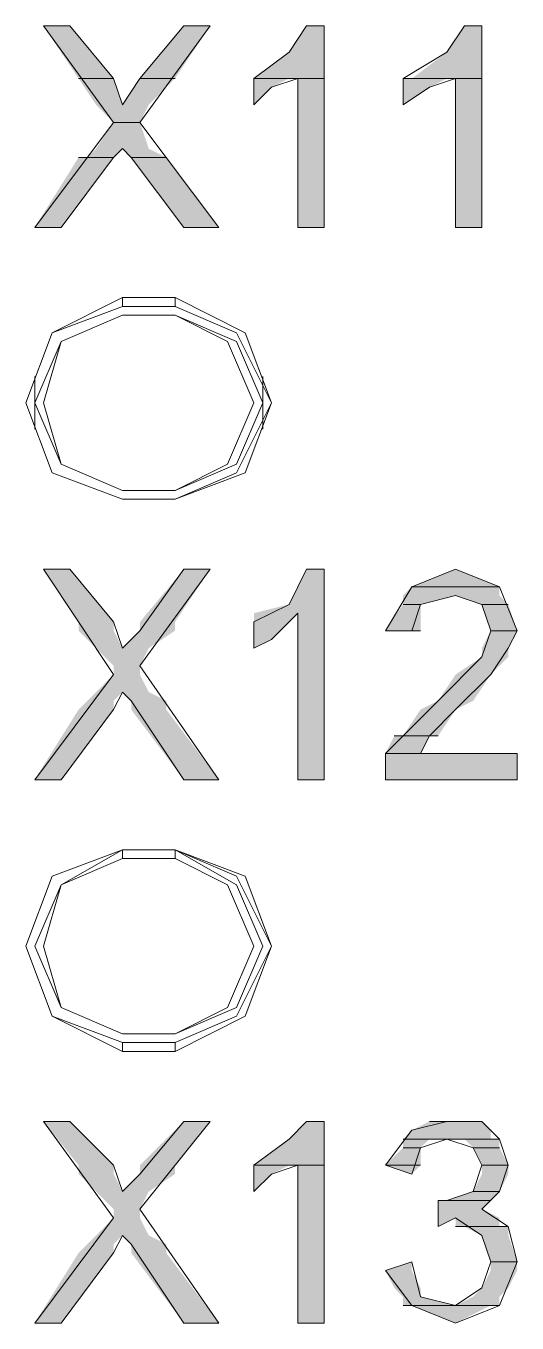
# Model space of a CAD drawing. Header units: millimetres. Extents: x -11 to 1219, y 0 to 1751.
# Drawn here: x 255.34 to 258.51, y 893.15 to 901.54 of the extents above; entities that cross this region are included whole.
import ezdxf

# ---------------------------------------------------------------- set-up
doc = ezdxf.new("R2010")
doc.units = ezdxf.units.MM
doc.header["$LTSCALE"] = 10
doc.layers.add('_MULTI_WIRE', color=9, linetype='CONTINUOUS')
doc.layers.add('PDF_Geometry', color=7, linetype='CONTINUOUS', true_color=0x151d1f)
doc.layers.add('PDF_Solid Fills', color=7, linetype='CONTINUOUS', true_color=0x070809)
doc.layers.get('_MULTI_WIRE').off()

# ---------------------------------------------------------------- blocks, each defined once
blk = doc.blocks.new('DVP-28SWS211R')
at = {"layer": 'PDF_Geometry', "color": 7, "lineweight": 9, "true_color": 0xffffff}
for p, q in [((2.6059, -62.9396), (2.7759, -62.9396)), ((2.7759, -62.9396), (2.6059, -62.9396)), ((2.7759, -62.9396), (2.6059, -62.9396)), ((2.6059, -62.9396), (3.0591, -63.5627)), ((3.0591, -63.2795), (2.7759, -62.9396)), ((3.2291, -63.5627), (3.6823, -62.9396)), ((3.5124, -62.9396), (3.2291, -63.2795)), ((3.5124, -62.9396), (3.6823, -62.9396)), ((3.6823, -62.9396), (3.5124, -62.9396)), ((3.6823, -62.9396), (3.5124, -62.9396)), ((4.3055, -62.9396), (4.1922, -63.1095)), ((4.3055, -62.9396), (4.4188, -62.9396)), ((4.4188, -62.9396), (4.3055, -62.9396)), ((4.4188, -62.9396), (4.3055, -62.9396)), ((4.4188, -64.2426), (4.4188, -62.9396)), ((5.3252, -62.9396), (5.2119, -63.1095)), ((5.3252, -62.9396), (5.4385, -62.9396)), ((5.4385, -62.9396), (5.3252, -62.9396)), ((5.4385, -62.9396), (5.3252, -62.9396)), ((5.4385, -64.2426), (5.4385, -62.9396)), ((4.1922, -63.1095), (3.9656, -63.2795)), ((5.2119, -63.1095), (4.9286, -63.2795)), ((2.8326, -63.2795), (3.0592, -63.2795)), ((3.0592, -63.2795), (2.8326, -63.2795)), ((2.8326, -63.2795), (3.0592, -63.2795)), ((3.0592, -63.2795), (2.8326, -63.2795)), ((3.1158, -63.4494), (3.0591, -63.2795)), ((3.2291, -63.2795), (3.1158, -63.4494)), ((3.2291, -63.2795), (3.4557, -63.2795)), ((3.4557, -63.2795), (3.2291, -63.2795)), ((3.2291, -63.2795), (3.4557, -63.2795)), ((3.4557, -63.2795), (3.2291, -63.2795)), ((3.9656, -63.2795), (4.1922, -63.2795)), ((4.1922, -63.2795), (3.9656, -63.2795)), ((3.9656, -63.2795), (4.2488, -63.2795)), ((4.1922, -63.2795), (3.9656, -63.2795)), ((3.9656, -63.2795), (3.9656, -63.4494)), ((4.0789, -63.3361), (4.2488, -63.2795)), ((4.2488, -63.2795), (4.1922, -63.2795)), ((4.2488, -63.2795), (4.4188, -63.2795)), ((4.4188, -63.2795), (4.2488, -63.2795)), ((4.2488, -63.2795), (4.4188, -63.2795)), ((4.4188, -63.2795), (4.2488, -63.2795)), ((4.2488, -63.2795), (4.2488, -64.2426)), ((4.9853, -63.2795), (4.9286, -63.2795)), ((4.9286, -63.2795), (5.2119, -63.2795)), ((4.9286, -63.2795), (4.9286, -63.4494)), ((5.2119, -63.2795), (4.9853, -63.2795)), ((4.9853, -63.2795), (5.2685, -63.2795)), ((5.2119, -63.2795), (4.9853, -63.2795)), ((5.0986, -63.3361), (5.2685, -63.2795)), ((5.2685, -63.2795), (5.2119, -63.2795)), ((5.2685, -63.2795), (5.2685, -64.2426)), ((5.2686, -63.2795), (5.4385, -63.2795)), ((5.4385, -63.2795), (5.2686, -63.2795)), ((5.2686, -63.2795), (5.4385, -63.2795)), ((5.4385, -63.2795), (5.2686, -63.2795)), ((3.9656, -63.4494), (4.0789, -63.3361)), ((4.9286, -63.4494), (5.0986, -63.3361)), ((3.0591, -63.5627), (2.5493, -64.2426)), ((3.0592, -63.5627), (3.2291, -63.5627)), ((3.2291, -63.5627), (3.0592, -63.5627)), ((3.0592, -63.5627), (3.2291, -63.5627)), ((3.2291, -63.5627), (3.0592, -63.5627)), ((3.739, -64.2426), (3.2291, -63.5627)), ((2.7192, -64.2426), (3.0591, -63.7894)), ((2.8892, -63.7894), (2.8326, -63.7894)), ((2.8326, -63.7894), (3.0592, -63.7894)), ((3.0592, -63.7894), (2.8892, -63.7894)), ((2.8892, -63.7894), (3.0592, -63.7894)), ((3.0592, -63.7894), (2.8892, -63.7894)), ((3.0591, -63.7894), (3.1158, -63.7327)), ((3.1158, -63.7327), (3.1724, -63.7894)), ((3.1724, -63.7894), (3.5124, -64.2426)), ((3.1725, -63.7894), (3.3991, -63.7894)), ((3.3991, -63.7894), (3.1725, -63.7894)), ((3.1725, -63.7894), (3.3991, -63.7894)), ((3.3991, -63.7894), (3.1725, -63.7894)), ((2.5493, -64.2426), (2.7192, -64.2426)), ((2.7192, -64.2426), (2.5493, -64.2426)), ((2.5493, -64.2426), (2.7192, -64.2426)), ((3.5124, -64.2426), (3.739, -64.2426)), ((3.739, -64.2426), (3.5124, -64.2426)), ((3.5124, -64.2426), (3.739, -64.2426)), ((4.2488, -64.2426), (4.4188, -64.2426)), ((4.4188, -64.2426), (4.2488, -64.2426)), ((4.2488, -64.2426), (4.4188, -64.2426)), ((5.2685, -64.2426), (5.4385, -64.2426)), ((5.2686, -64.2426), (5.4385, -64.2426)), ((5.4385, -64.2426), (5.2686, -64.2426)), ((2.6626, -64.9224), (3.1158, -64.6958)), ((3.1158, -64.6958), (3.1158, -64.7524)), ((3.1158, -64.6958), (3.4557, -64.6958)), ((3.4557, -64.6958), (3.4557, -64.7524)), ((3.9089, -64.9224), (3.4557, -64.6958)), ((3.1158, -64.7524), (2.6626, -64.9224)), ((2.7192, -64.979), (3.1158, -64.8091)), ((3.1158, -64.8091), (2.7192, -64.979)), ((3.4557, -64.7524), (3.1158, -64.7524)), ((3.1158, -64.8091), (3.1158, -64.8091)), ((3.1158, -64.8091), (3.4557, -64.8091)), ((3.4557, -64.8091), (3.1158, -64.8091)), ((3.4557, -64.7524), (3.8523, -64.9224)), ((3.4557, -64.8091), (3.4557, -64.8091)), ((3.4557, -64.8091), (3.7956, -64.979)), ((3.8523, -64.979), (3.4557, -64.8091)), ((2.4926, -65.3756), (2.6626, -64.9224)), ((2.6626, -64.9224), (2.4926, -65.3756)), ((2.7192, -64.979), (2.5493, -65.3756)), ((2.6059, -65.3756), (2.7192, -64.979)), ((3.7956, -64.979), (3.9656, -65.3756)), ((3.8523, -64.9224), (4.0789, -65.3756)), ((4.0222, -65.3756), (3.8523, -64.979)), ((4.0789, -65.3756), (3.9089, -64.9224)), ((2.5493, -65.5455), (2.5493, -65.2056)), ((4.0222, -65.5455), (4.0222, -65.2056)), ((2.6626, -65.8288), (2.4926, -65.3756)), ((2.4926, -65.3756), (2.6626, -65.8288)), ((2.5493, -65.3756), (2.7192, -65.7721)), ((2.7192, -65.7721), (2.6059, -65.3756)), ((3.9656, -65.3756), (3.7956, -65.7721)), ((4.0789, -65.3756), (3.8523, -65.8288)), ((3.8523, -65.7721), (4.0222, -65.3756)), ((3.9089, -65.8288), (4.0789, -65.3756)), ((3.1158, -65.9421), (2.7192, -65.7721)), ((2.7192, -65.7721), (3.1158, -65.9421)), ((3.7956, -65.7721), (3.4557, -65.9421)), ((3.4557, -65.9421), (3.8523, -65.7721)), ((3.1158, -65.9987), (2.6626, -65.8288)), ((2.6626, -65.8288), (3.1158, -65.9987)), ((3.8523, -65.8288), (3.4557, -65.9987)), ((3.4557, -65.9987), (3.9089, -65.8288)), ((3.1158, -65.9421), (3.1158, -65.9421)), ((3.4557, -65.9421), (3.1158, -65.9421)), ((3.1158, -65.9421), (3.4557, -65.9421)), ((3.4557, -65.9421), (3.4557, -65.9421)), ((3.1158, -65.9987), (3.1158, -65.9987)), ((3.4557, -65.9987), (3.1158, -65.9987)), ((3.1158, -65.9987), (3.4557, -65.9987)), ((3.4557, -65.9987), (3.4557, -65.9987)), ((2.6059, -66.4519), (2.7759, -66.4519)), ((2.7759, -66.4519), (2.6059, -66.4519)), ((2.7759, -66.4519), (2.6059, -66.4519)), ((2.6059, -66.4519), (3.0591, -67.1317)), ((3.0591, -66.7918), (2.7759, -66.4519)), ((3.2291, -67.0751), (3.6823, -66.4519)), ((3.5124, -66.4519), (3.2291, -66.8485)), ((3.5124, -66.4519), (3.6823, -66.4519)), ((3.6823, -66.4519), (3.5124, -66.4519)), ((3.6823, -66.4519), (3.5124, -66.4519)), ((4.3055, -66.4519), (4.1922, -66.6785)), ((4.3055, -66.4519), (4.4188, -66.4519)), ((4.4188, -66.4519), (4.3055, -66.4519)), ((4.4188, -66.4519), (4.3055, -66.4519)), ((4.4188, -67.8116), (4.4188, -66.4519)), ((5.2685, -66.4519), (4.9853, -66.5652)), ((5.5518, -66.5652), (5.2685, -66.4519)), ((4.9853, -66.5652), (4.8153, -66.8485)), ((4.9853, -66.5652), (5.5518, -66.5652)), ((5.5518, -66.5652), (4.9853, -66.5652)), ((4.9853, -66.5652), (5.5518, -66.5652)), ((5.5518, -66.5652), (4.9853, -66.5652)), ((5.6651, -66.8485), (5.5518, -66.5652)), ((5.0419, -66.6785), (5.2685, -66.6219)), ((5.2685, -66.6219), (5.4385, -66.6785)), ((4.1922, -66.6785), (3.9656, -66.7918)), ((4.0789, -66.9051), (4.2488, -66.7352)), ((4.2488, -66.7352), (4.2488, -67.8116)), ((4.9286, -66.6785), (5.0419, -66.6785)), ((5.0419, -66.6785), (4.9286, -66.6785)), ((4.9286, -66.6785), (5.0419, -66.6785)), ((5.0419, -66.6785), (4.9286, -66.6785)), ((4.9853, -66.8485), (5.0419, -66.6785)), ((5.4385, -66.6785), (5.6085, -66.6785)), ((5.6085, -66.6785), (5.4385, -66.6785)), ((5.4385, -66.6785), (5.6085, -66.6785)), ((5.6085, -66.6785), (5.4385, -66.6785)), ((5.4385, -66.6785), (5.4951, -66.8485)), ((3.1158, -66.9618), (3.0591, -66.7918)), ((3.9656, -66.7918), (3.9656, -66.9618)), ((3.2291, -66.8485), (3.1158, -66.9618)), ((3.9656, -66.9618), (4.0789, -66.9051)), ((4.8153, -66.8485), (5.0419, -66.8485)), ((5.0419, -66.8485), (4.8153, -66.8485)), ((4.8153, -66.8485), (5.0419, -66.8485)), ((5.0419, -66.8485), (4.8153, -66.8485)), ((4.8153, -66.8485), (4.9853, -66.8485)), ((4.9853, -66.8485), (4.8153, -66.8485)), ((4.8153, -66.8485), (5.0419, -66.8485)), ((4.9853, -66.8485), (4.8153, -66.8485)), ((4.8153, -66.8485), (4.9853, -66.8485)), ((4.9853, -66.8485), (4.8153, -66.8485)), ((4.8153, -66.8485), (4.9853, -66.8485)), ((5.0419, -66.8485), (4.9853, -66.8485)), ((5.4951, -66.8485), (5.4385, -67.0185)), ((5.4952, -66.8485), (5.6651, -66.8485)), ((5.6651, -66.8485), (5.4952, -66.8485)), ((5.4952, -66.8485), (5.6651, -66.8485)), ((5.6651, -66.8485), (5.4952, -66.8485)), ((5.4952, -66.8485), (5.6651, -66.8485)), ((5.6651, -66.8485), (5.4952, -66.8485)), ((5.4952, -66.8485), (5.6651, -66.8485)), ((5.6651, -66.8485), (5.4952, -66.8485)), ((5.4952, -66.8485), (5.6651, -66.8485)), ((5.6651, -66.8485), (5.4952, -66.8485)), ((5.4952, -66.8485), (5.6651, -66.8485)), ((5.6651, -66.8485), (5.4952, -66.8485)), ((5.6084, -66.9618), (5.6651, -66.8485)), ((5.4951, -67.1318), (5.6084, -66.9618)), ((3.739, -67.8116), (3.2291, -67.0751)), ((5.4385, -67.0185), (5.1552, -67.3017)), ((3.0591, -67.1317), (2.5493, -67.8116)), ((5.2685, -67.3584), (5.4951, -67.1318)), ((3.0591, -67.3584), (3.1158, -67.2451)), ((3.1158, -67.2451), (3.1724, -67.3017)), ((3.1724, -67.3017), (3.5124, -67.8116)), ((5.1552, -67.3017), (4.9286, -67.5283)), ((2.7192, -67.8116), (3.0591, -67.3584)), ((5.0986, -67.5283), (5.2685, -67.3584)), ((4.9286, -67.5283), (4.8153, -67.6416)), ((4.9286, -67.5283), (4.872, -67.5283)), ((4.872, -67.5283), (5.0986, -67.5283)), ((5.0986, -67.5283), (4.9286, -67.5283)), ((4.9286, -67.5283), (5.1552, -67.5283)), ((5.0986, -67.5283), (4.9286, -67.5283)), ((5.0419, -67.6416), (5.0986, -67.5283)), ((5.1552, -67.5283), (5.0986, -67.5283)), ((4.8153, -67.6416), (5.6651, -67.6416)), ((5.6651, -67.6416), (4.8153, -67.6416)), ((4.8153, -67.6416), (5.6651, -67.6416)), ((5.6651, -67.6416), (4.8153, -67.6416)), ((4.8153, -67.6416), (4.8153, -67.8116)), ((5.0419, -67.6416), (5.6651, -67.6416)), ((5.6651, -67.6416), (5.0419, -67.6416)), ((5.6651, -67.6416), (5.0419, -67.6416)), ((5.6651, -67.8116), (5.6651, -67.6416)), ((2.5493, -67.8116), (2.7192, -67.8116)), ((2.7192, -67.8116), (2.5493, -67.8116)), ((2.5493, -67.8116), (2.7192, -67.8116)), ((3.5124, -67.8116), (3.739, -67.8116)), ((3.739, -67.8116), (3.5124, -67.8116)), ((3.5124, -67.8116), (3.739, -67.8116)), ((4.2488, -67.8116), (4.4188, -67.8116)), ((4.4188, -67.8116), (4.2488, -67.8116)), ((4.2488, -67.8116), (4.4188, -67.8116)), ((4.8153, -67.8116), (5.6651, -67.8116)), ((5.6651, -67.8116), (4.8153, -67.8116)), ((4.8153, -67.8116), (5.6651, -67.8116)), ((2.6626, -68.4348), (3.1158, -68.2648)), ((3.1158, -68.2648), (2.6626, -68.4348)), ((2.7192, -68.4914), (3.1158, -68.2648)), ((3.1158, -68.3215), (2.7192, -68.4914)), ((3.1158, -68.2648), (3.4557, -68.2648)), ((3.4557, -68.2648), (3.1158, -68.2648)), ((3.4557, -68.2648), (3.1158, -68.2648)), ((3.1158, -68.2648), (3.1158, -68.3215)), ((3.1158, -68.2648), (3.1158, -68.2648)), ((3.4557, -68.3215), (3.1158, -68.3215)), ((3.4557, -68.3215), (3.4557, -68.2648)), ((3.4557, -68.2648), (3.4557, -68.2648)), ((3.4557, -68.2648), (3.9089, -68.4348)), ((3.8523, -68.4347), (3.4557, -68.2648)), ((3.8523, -68.4914), (3.4557, -68.2648)), ((3.4557, -68.3215), (3.7956, -68.4914)), ((2.4926, -68.888), (2.6626, -68.4348)), ((2.6626, -68.4348), (2.4926, -68.888)), ((2.5493, -68.888), (2.7192, -68.4914)), ((2.7192, -68.4914), (2.6059, -68.888)), ((3.7956, -68.4914), (3.9656, -68.888)), ((4.0789, -68.8879), (3.8523, -68.4347)), ((4.0222, -68.888), (3.8523, -68.4914)), ((3.9089, -68.4348), (4.0789, -68.888)), ((2.6626, -69.3412), (2.4926, -68.888)), ((2.4926, -68.888), (2.6626, -69.3412)), ((2.7192, -69.2845), (2.5493, -68.888)), ((2.6059, -68.888), (2.7192, -69.2845)), ((3.9656, -68.888), (3.7956, -69.2845)), ((3.8523, -69.3411), (4.0789, -68.8879)), ((3.8523, -69.2845), (4.0222, -68.888)), ((4.0789, -68.888), (3.9089, -69.3412)), ((3.1158, -69.4545), (2.7192, -69.2845)), ((2.7192, -69.2845), (3.1158, -69.4545)), ((3.7956, -69.2845), (3.4557, -69.4545)), ((3.4557, -69.4545), (3.8523, -69.2845)), ((3.1158, -69.5678), (2.6626, -69.3412)), ((2.6626, -69.3412), (3.1158, -69.5111)), ((3.4557, -69.5111), (3.8523, -69.3411)), ((3.9089, -69.3412), (3.4557, -69.5678)), ((3.4557, -69.4545), (3.1158, -69.4545)), ((3.1158, -69.4545), (3.4557, -69.4545)), ((3.1158, -69.4545), (3.1158, -69.4545)), ((3.4557, -69.4545), (3.4557, -69.4545)), ((3.1158, -69.5111), (3.1158, -69.5678)), ((3.1158, -69.5111), (3.4557, -69.5111)), ((3.1158, -69.5678), (3.4557, -69.5678)), ((3.4557, -69.5678), (3.4557, -69.5111)), ((2.6059, -70.021), (2.7759, -70.021)), ((2.7759, -70.021), (2.6059, -70.021)), ((2.7759, -70.021), (2.6059, -70.021)), ((2.6059, -70.021), (3.0591, -70.6442)), ((3.0591, -70.3042), (2.7759, -70.021)), ((3.2291, -70.5875), (3.6823, -70.021)), ((3.5124, -70.021), (3.2291, -70.3609)), ((3.5124, -70.021), (3.6823, -70.021)), ((3.6823, -70.021), (3.5124, -70.021)), ((3.6823, -70.021), (3.5124, -70.021)), ((4.3055, -70.021), (4.1922, -70.1343)), ((4.3055, -70.021), (4.4188, -70.021)), ((4.4188, -70.021), (4.3055, -70.021)), ((4.4188, -70.021), (4.3055, -70.021)), ((4.4188, -71.324), (4.4188, -70.021)), ((4.9853, -70.0776), (4.8153, -70.3043)), ((5.2119, -70.021), (4.9853, -70.0776)), ((5.2119, -70.021), (5.0986, -70.021)), ((5.0986, -70.021), (5.4385, -70.021)), ((5.4385, -70.021), (5.2119, -70.021)), ((5.4385, -70.021), (5.2119, -70.021)), ((5.5518, -70.1343), (5.4385, -70.021)), ((4.1922, -70.1343), (3.9656, -70.3042)), ((4.9286, -70.1343), (5.0986, -70.1343)), ((5.0986, -70.1343), (4.9286, -70.1343)), ((4.9286, -70.1343), (5.2119, -70.1343)), ((5.0986, -70.1343), (4.9286, -70.1343)), ((5.0419, -70.191), (5.2119, -70.1343)), ((5.2119, -70.1343), (5.0986, -70.1343)), ((5.2119, -70.1343), (5.5518, -70.1343)), ((5.5518, -70.1343), (5.2119, -70.1343)), ((5.2119, -70.1343), (5.5518, -70.1343)), ((5.5518, -70.1343), (5.2119, -70.1343)), ((5.2119, -70.1343), (5.3818, -70.191)), ((5.6084, -70.3043), (5.5518, -70.1343)), ((4.9286, -70.1909), (5.0419, -70.1909)), ((5.0419, -70.1909), (4.9286, -70.1909)), ((4.9286, -70.1909), (5.0419, -70.1909)), ((5.0419, -70.1909), (4.9286, -70.1909)), ((4.9853, -70.3609), (5.0419, -70.191)), ((5.3818, -70.191), (5.4385, -70.3043)), ((5.3819, -70.1909), (5.5518, -70.1909)), ((5.5518, -70.1909), (5.3819, -70.1909)), ((5.3819, -70.1909), (5.5518, -70.1909)), ((5.5518, -70.1909), (5.3819, -70.1909)), ((3.1158, -70.4742), (3.0591, -70.3042)), ((3.9656, -70.3042), (4.1922, -70.3042)), ((4.1922, -70.3042), (3.9656, -70.3042)), ((3.9656, -70.3042), (4.2488, -70.3042)), ((4.1922, -70.3042), (3.9656, -70.3042)), ((3.9656, -70.3042), (3.9656, -70.4742)), ((4.0789, -70.3609), (4.2488, -70.3042)), ((4.2488, -70.3042), (4.1922, -70.3042)), ((4.2488, -70.3042), (4.4188, -70.3042)), ((4.4188, -70.3042), (4.2488, -70.3042)), ((4.2488, -70.3042), (4.4188, -70.3042)), ((4.4188, -70.3042), (4.2488, -70.3042)), ((4.2488, -70.3042), (4.2488, -71.324)), ((4.8153, -70.3042), (5.0419, -70.3042)), ((5.0419, -70.3042), (4.8153, -70.3042)), ((4.8153, -70.3042), (5.0419, -70.3042)), ((5.0419, -70.3042), (4.8153, -70.3042)), ((4.8153, -70.3042), (5.0419, -70.3042)), ((5.0419, -70.3042), (4.8153, -70.3042)), ((4.8153, -70.3042), (5.0419, -70.3042)), ((5.0419, -70.3042), (4.8153, -70.3042)), ((4.8153, -70.3043), (4.9853, -70.3609)), ((5.4385, -70.3043), (5.3818, -70.4742)), ((5.4385, -70.3042), (5.6085, -70.3042)), ((5.6085, -70.3042), (5.4385, -70.3042)), ((5.4385, -70.3042), (5.6085, -70.3042)), ((5.6085, -70.3042), (5.4385, -70.3042)), ((5.4385, -70.3042), (5.6085, -70.3042)), ((5.6085, -70.3042), (5.4385, -70.3042)), ((5.4385, -70.3042), (5.6085, -70.3042)), ((5.6085, -70.3042), (5.4385, -70.3042)), ((5.5518, -70.4742), (5.6084, -70.3043)), ((3.2291, -70.3609), (3.1158, -70.4742)), ((3.9656, -70.4742), (4.0789, -70.3609)), ((5.3818, -70.4742), (5.2119, -70.5309)), ((5.3819, -70.4742), (5.5518, -70.4742)), ((5.5518, -70.4742), (5.3819, -70.4742)), ((5.3819, -70.4742), (5.5518, -70.4742)), ((5.5518, -70.4742), (5.3819, -70.4742)), ((5.4385, -70.5875), (5.5518, -70.4742)), ((3.739, -71.324), (3.2291, -70.5875)), ((5.1552, -70.5308), (5.2119, -70.5308)), ((5.2119, -70.5308), (5.1552, -70.5308)), ((5.2119, -70.5309), (5.1552, -70.5309)), ((5.1552, -70.5309), (5.1552, -70.7008)), ((5.2119, -70.5308), (5.4951, -70.5308)), ((5.4951, -70.5308), (5.2119, -70.5308)), ((5.2119, -70.5308), (5.4951, -70.5308)), ((5.4951, -70.5308), (5.2119, -70.5308)), ((5.6084, -70.7008), (5.4385, -70.5875)), ((3.0591, -70.6442), (2.5493, -71.324)), ((5.1552, -70.7008), (5.2685, -70.6442)), ((5.2685, -70.6442), (5.4385, -70.7575)), ((3.0591, -70.8708), (3.1158, -70.7575)), ((3.1158, -70.7575), (3.1724, -70.8141)), ((5.2686, -70.7008), (5.6085, -70.7008)), ((5.6085, -70.7008), (5.2686, -70.7008)), ((5.2686, -70.7008), (5.6085, -70.7008)), ((5.6085, -70.7008), (5.2686, -70.7008)), ((5.4385, -70.7575), (5.4951, -70.9274)), ((5.6651, -70.9274), (5.6084, -70.7008)), ((3.1724, -70.8141), (3.5124, -71.324)), ((2.7192, -71.324), (3.0591, -70.8708)), ((4.9853, -70.9274), (4.8153, -70.9841)), ((5.0419, -71.154), (4.9853, -70.9274)), ((5.4951, -70.9274), (5.4385, -71.0974)), ((5.4952, -70.9274), (5.6651, -70.9274)), ((5.6651, -70.9274), (5.4952, -70.9274)), ((5.4952, -70.9274), (5.6651, -70.9274)), ((5.6651, -70.9274), (5.4952, -70.9274)), ((5.4952, -70.9274), (5.6651, -70.9274)), ((5.6651, -70.9274), (5.4952, -70.9274)), ((5.4952, -70.9274), (5.6651, -70.9274)), ((5.6651, -70.9274), (5.4952, -70.9274)), ((5.5518, -71.2107), (5.6651, -70.9274)), ((4.8153, -70.9841), (4.9853, -71.2107)), ((5.4385, -71.0974), (5.2685, -71.2107)), ((5.2685, -71.2107), (5.0419, -71.154)), ((4.9286, -71.2107), (5.5518, -71.2107)), ((5.5518, -71.2107), (4.9286, -71.2107)), ((4.9286, -71.2107), (5.5518, -71.2107)), ((5.5518, -71.2107), (4.9286, -71.2107)), ((4.9286, -71.2107), (5.4951, -71.2107)), ((5.4951, -71.2107), (4.9286, -71.2107)), ((4.9286, -71.2107), (5.5518, -71.2107)), ((5.4951, -71.2107), (4.9286, -71.2107)), ((4.9853, -71.2107), (5.2685, -71.324)), ((5.2685, -71.324), (5.5518, -71.2107)), ((5.5518, -71.2107), (5.4951, -71.2107)), ((2.5493, -71.324), (2.7192, -71.324)), ((2.7192, -71.324), (2.5493, -71.324)), ((2.5493, -71.324), (2.7192, -71.324)), ((3.5124, -71.324), (3.739, -71.324)), ((3.739, -71.324), (3.5124, -71.324)), ((3.5124, -71.324), (3.739, -71.324)), ((4.2488, -71.324), (4.4188, -71.324)), ((4.4188, -71.324), (4.2488, -71.324)), ((4.2488, -71.324), (4.4188, -71.324))]:
    blk.add_line(p, q, dxfattribs=at)
at = {"layer": 'PDF_Solid Fills', "color": 7, "lineweight": 9, "true_color": 0xffffff, "transparency": 33554559}
for points in [[(2.6059, -62.9396), (2.8325, -63.2795), (3.0591, -63.2795)], [(2.6059, -62.9396), (2.7759, -62.9396), (3.0591, -63.2795)], [(3.5124, -62.9396), (3.2291, -63.2795), (3.4557, -63.2795)], [(3.5124, -62.9396), (3.6823, -62.9396), (3.4557, -63.2795)], [(4.3055, -62.9396), (4.1922, -63.1095), (4.4188, -63.1095)], [(4.3055, -62.9396), (4.4188, -62.9396), (4.4188, -63.1095)], [(5.3252, -62.9396), (5.2119, -63.1095), (5.4385, -63.1095)], [(5.3252, -62.9396), (5.4385, -62.9396), (5.4385, -63.1095)], [(4.1922, -63.1095), (3.9656, -63.2795), (4.4188, -63.2795)], [(4.1922, -63.1095), (4.4188, -63.1095), (4.4188, -63.2795)], [(5.2119, -63.1095), (4.9853, -63.2795), (5.4385, -63.2795)], [(5.2119, -63.1095), (5.4385, -63.1095), (5.4385, -63.2795)], [(2.8326, -63.2795), (2.9459, -63.4494), (3.1158, -63.4494)], [(2.8326, -63.2795), (3.0592, -63.2795), (3.1158, -63.4494)], [(3.2291, -63.2795), (3.1158, -63.4494), (3.2858, -63.4494)], [(3.2291, -63.2795), (3.4557, -63.2795), (3.2858, -63.4494)], [(3.9656, -63.2795), (3.9656, -63.3361), (4.0789, -63.3361)], [(3.9656, -63.2795), (4.1922, -63.2795), (4.0789, -63.3361)], [(4.2488, -63.2795), (4.2488, -63.3361), (4.4188, -63.3361)], [(4.2488, -63.2795), (4.4188, -63.2795), (4.4188, -63.3361)], [(4.9286, -63.2795), (4.9286, -63.3361), (5.0986, -63.3361)], [(4.9286, -63.2795), (5.2119, -63.2795), (5.0986, -63.3361)], [(5.2686, -63.2795), (5.2686, -63.3361), (5.4385, -63.3361)], [(5.2686, -63.2795), (5.4385, -63.2795), (5.4385, -63.3361)], [(3.9656, -63.3361), (4.0789, -63.3361), (3.9656, -63.4494)], [(4.2488, -63.3361), (4.2488, -63.4494), (4.4188, -63.4494)], [(4.2488, -63.3361), (4.4188, -63.3361), (4.4188, -63.4494)], [(4.9286, -63.3361), (5.0986, -63.3361), (4.9286, -63.4494)], [(5.2686, -63.3361), (5.2686, -63.4494), (5.4385, -63.4494)], [(5.2686, -63.3361), (5.4385, -63.3361), (5.4385, -63.4494)], [(2.9459, -63.4494), (3.0592, -63.5627), (3.2291, -63.5627)], [(2.9459, -63.4494), (3.2858, -63.4494), (3.2291, -63.5627)], [(4.2488, -63.4494), (4.2488, -64.2425), (4.4188, -64.2425)], [(4.2488, -63.4494), (4.4188, -63.4494), (4.4188, -64.2425)], [(5.2686, -63.4494), (5.2686, -64.2425), (5.4385, -64.2425)], [(5.2686, -63.4494), (5.4385, -63.4494), (5.4385, -64.2425)], [(3.0592, -63.5627), (2.9459, -63.7327), (3.2858, -63.7327)], [(3.0592, -63.5627), (3.2291, -63.5627), (3.2858, -63.7327)], [(2.8326, -63.7894), (2.5493, -64.2426), (2.7193, -64.2426)], [(2.8326, -63.7894), (3.0592, -63.7894), (2.7193, -64.2426)], [(2.9459, -63.7327), (2.8892, -63.7893), (3.0592, -63.7893)], [(2.9459, -63.7327), (3.1158, -63.7327), (3.0592, -63.7893)], [(3.1158, -63.7327), (3.1725, -63.7893), (3.3991, -63.7893)], [(3.1158, -63.7327), (3.2858, -63.7327), (3.3991, -63.7893)], [(3.1725, -63.7894), (3.5124, -64.2426), (3.739, -64.2426)], [(3.1725, -63.7894), (3.3991, -63.7894), (3.739, -64.2426)], [(2.6059, -66.4519), (2.8325, -66.7918), (3.0591, -66.7918)], [(2.6059, -66.4519), (2.7759, -66.4519), (3.0591, -66.7918)], [(3.5124, -66.4519), (3.2291, -66.7918), (3.4557, -66.7918)], [(3.5124, -66.4519), (3.6823, -66.4519), (3.4557, -66.7918)], [(4.3055, -66.4519), (4.1922, -66.6785), (4.4188, -66.6785)], [(4.3055, -66.4519), (4.4188, -66.4519), (4.4188, -66.6785)], [(5.2686, -66.4519), (4.9853, -66.5652), (5.5518, -66.5652)], [(4.9853, -66.5652), (4.9286, -66.6219), (5.5518, -66.6219)], [(4.9853, -66.5652), (5.5518, -66.5652), (5.5518, -66.6219)], [(4.9286, -66.6219), (4.9286, -66.6786), (5.0419, -66.6786)], [(4.9286, -66.6219), (5.2685, -66.6219), (5.0419, -66.6786)], [(5.2686, -66.6219), (5.4385, -66.6786), (5.6085, -66.6786)], [(5.2686, -66.6219), (5.5518, -66.6219), (5.6085, -66.6786)], [(4.1922, -66.6785), (3.9656, -66.7352), (4.4188, -66.7352)], [(3.9656, -66.7352), (3.9656, -66.7919), (4.1922, -66.7919)], [(3.9656, -66.7352), (4.2488, -66.7352), (4.1922, -66.7919)], [(4.1922, -66.6785), (4.4188, -66.6785), (4.4188, -66.7352)], [(4.2488, -66.7352), (4.2488, -66.7919), (4.4188, -66.7919)], [(4.2488, -66.7352), (4.4188, -66.7352), (4.4188, -66.7919)], [(4.9286, -66.6785), (4.8153, -66.8485), (5.0419, -66.8485)], [(4.9286, -66.6785), (5.0419, -66.6785), (5.0419, -66.8485)], [(5.4385, -66.6785), (5.4952, -66.8485), (5.6651, -66.8485)], [(5.4385, -66.6785), (5.6085, -66.6785), (5.6651, -66.8485)], [(2.8326, -66.7918), (2.8326, -66.8485), (3.0592, -66.8485)], [(2.8326, -66.7918), (3.0592, -66.7918), (3.0592, -66.8485)], [(3.2291, -66.7918), (3.2291, -66.8485), (3.4557, -66.8485)], [(3.2291, -66.7918), (3.4557, -66.7918), (3.4557, -66.8485)], [(3.9656, -66.7918), (3.9656, -66.9051), (4.0789, -66.9051)], [(3.9656, -66.7918), (4.1922, -66.7918), (4.0789, -66.9051)], [(4.2488, -66.7918), (4.2488, -66.9051), (4.4188, -66.9051)], [(4.2488, -66.7918), (4.4188, -66.7918), (4.4188, -66.9051)], [(2.8326, -66.8485), (2.9459, -66.9618), (3.1158, -66.9618)], [(2.8326, -66.8485), (3.0592, -66.8485), (3.1158, -66.9618)], [(3.2291, -66.8485), (3.1158, -66.9618), (3.2858, -66.9618)], [(3.2291, -66.8485), (3.4557, -66.8485), (3.2858, -66.9618)], [(3.9656, -66.9052), (4.0789, -66.9052), (3.9656, -66.9618)], [(4.2488, -66.9052), (4.2488, -66.9618), (4.4188, -66.9618)], [(4.2488, -66.9052), (4.4188, -66.9052), (4.4188, -66.9618)], [(5.4952, -66.8485), (5.4385, -66.9618), (5.6085, -66.9618)], [(5.4952, -66.8485), (5.6651, -66.8485), (5.6085, -66.9618)], [(2.9459, -66.9618), (3.0592, -67.0751), (3.2291, -67.0751)], [(2.9459, -66.9618), (3.2858, -66.9618), (3.2291, -67.0751)], [(4.2488, -66.9618), (4.2488, -67.8116), (4.4188, -67.8116)], [(4.2488, -66.9618), (4.4188, -66.9618), (4.4188, -67.8116)], [(5.4385, -66.9618), (5.4385, -67.0185), (5.6085, -67.0185)], [(5.4385, -66.9618), (5.6085, -66.9618), (5.6085, -67.0185)], [(3.0592, -67.0751), (3.0592, -67.1318), (3.2291, -67.1318)], [(3.0592, -67.0751), (3.2291, -67.0751), (3.2291, -67.1318)], [(5.4385, -67.0185), (5.2685, -67.1318), (5.4952, -67.1318)], [(5.4385, -67.0185), (5.6085, -67.0185), (5.4952, -67.1318)], [(3.0592, -67.1318), (2.9459, -67.2451), (3.2858, -67.2451)], [(3.0592, -67.1318), (3.2291, -67.1318), (3.2858, -67.2451)], [(5.2686, -67.1318), (5.1553, -67.3017), (5.3819, -67.3017)], [(5.2686, -67.1318), (5.4952, -67.1318), (5.3819, -67.3017)], [(2.8892, -67.3017), (2.8326, -67.3584), (3.0592, -67.3584)], [(2.9459, -67.2451), (2.8892, -67.3017), (3.0592, -67.3017)], [(2.8892, -67.3017), (3.0592, -67.3017), (3.0592, -67.3584)], [(2.9459, -67.2451), (3.1158, -67.2451), (3.0592, -67.3017)], [(3.1158, -67.2451), (3.1725, -67.3017), (3.3991, -67.3017)], [(3.1158, -67.2451), (3.2858, -67.2451), (3.3991, -67.3017)], [(3.1725, -67.3017), (3.1725, -67.3584), (3.3991, -67.3584)], [(3.1725, -67.3017), (3.3991, -67.3017), (3.3991, -67.3584)], [(5.1552, -67.3017), (5.0419, -67.3584), (5.2685, -67.3584)], [(5.1552, -67.3017), (5.3818, -67.3017), (5.2685, -67.3584)], [(2.8326, -67.3584), (2.5493, -67.8116), (2.7193, -67.8116)], [(2.8326, -67.3584), (3.0592, -67.3584), (2.7193, -67.8116)], [(3.1725, -67.3584), (3.5124, -67.8116), (3.739, -67.8116)], [(3.1725, -67.3584), (3.3991, -67.3584), (3.739, -67.8116)], [(5.0419, -67.3584), (4.9286, -67.5283), (5.1552, -67.5283)], [(5.0419, -67.3584), (5.2685, -67.3584), (5.1552, -67.5283)], [(4.872, -67.5283), (4.8153, -67.6416), (5.0419, -67.6416)], [(4.872, -67.5283), (5.0986, -67.5283), (5.0419, -67.6416)], [(4.8153, -67.6416), (4.8153, -67.8116), (5.6651, -67.8116)], [(4.8153, -67.6416), (5.6651, -67.6416), (5.6651, -67.8116)], [(2.6059, -70.021), (2.8325, -70.3042), (3.0591, -70.3042)], [(2.6059, -70.021), (2.7759, -70.021), (3.0591, -70.3042)], [(3.5124, -70.021), (3.2291, -70.3042), (3.4557, -70.3042)], [(3.5124, -70.021), (3.6823, -70.021), (3.4557, -70.3042)], [(4.3055, -70.021), (4.1922, -70.1343), (4.4188, -70.1343)], [(4.3055, -70.021), (4.4188, -70.021), (4.4188, -70.1343)], [(4.9853, -70.0776), (4.9286, -70.1343), (5.4951, -70.1343)], [(5.0986, -70.021), (4.9853, -70.0776), (5.4951, -70.0776)], [(4.9853, -70.0776), (5.4951, -70.0776), (5.4951, -70.1343)], [(5.0986, -70.021), (5.4385, -70.021), (5.4951, -70.0776)], [(4.1922, -70.1343), (3.9656, -70.3042), (4.4188, -70.3042)], [(4.1922, -70.1343), (4.4188, -70.1343), (4.4188, -70.3042)], [(4.9286, -70.1343), (4.9286, -70.1909), (5.0419, -70.1909)], [(4.9286, -70.1343), (5.0986, -70.1343), (5.0419, -70.1909)], [(5.3252, -70.1343), (5.3819, -70.1909), (5.5518, -70.1909)], [(5.3252, -70.1343), (5.5518, -70.1343), (5.5518, -70.1909)], [(4.9286, -70.1909), (4.8153, -70.3042), (5.0419, -70.3042)], [(4.9286, -70.1909), (5.0419, -70.1909), (5.0419, -70.3042)], [(5.3819, -70.1909), (5.4385, -70.3042), (5.6085, -70.3042)], [(5.3819, -70.1909), (5.5518, -70.1909), (5.6085, -70.3042)], [(2.8326, -70.3042), (2.8326, -70.3609), (3.0592, -70.3609)], [(2.8326, -70.3042), (3.0592, -70.3042), (3.0592, -70.3609)], [(3.2291, -70.3042), (3.2291, -70.3609), (3.4557, -70.3609)], [(3.2291, -70.3042), (3.4557, -70.3042), (3.4557, -70.3609)], [(3.9656, -70.3042), (3.9656, -70.3609), (4.0789, -70.3609)], [(3.9656, -70.3042), (4.1922, -70.3042), (4.0789, -70.3609)], [(4.2488, -70.3042), (4.2488, -70.3609), (4.4188, -70.3609)], [(4.2488, -70.3042), (4.4188, -70.3042), (4.4188, -70.3609)], [(4.8153, -70.3042), (5.0419, -70.3042), (4.9853, -70.3609)], [(5.4385, -70.3042), (5.4385, -70.3609), (5.6085, -70.3609)], [(5.4385, -70.3042), (5.6085, -70.3042), (5.6085, -70.3609)], [(2.8326, -70.3609), (2.9459, -70.4742), (3.1158, -70.4742)], [(2.8326, -70.3609), (3.0592, -70.3609), (3.1158, -70.4742)], [(3.2291, -70.3609), (3.1158, -70.4742), (3.2858, -70.4742)], [(3.2291, -70.3609), (3.4557, -70.3609), (3.2858, -70.4742)], [(3.9656, -70.3609), (4.0789, -70.3609), (3.9656, -70.4742)], [(4.2488, -70.3609), (4.2488, -70.4742), (4.4188, -70.4742)], [(4.2488, -70.3609), (4.4188, -70.3609), (4.4188, -70.4742)], [(5.4385, -70.3609), (5.3819, -70.4742), (5.5518, -70.4742)], [(5.4385, -70.3609), (5.6085, -70.3609), (5.5518, -70.4742)], [(2.9459, -70.4742), (3.0592, -70.5875), (3.2291, -70.5875)], [(2.9459, -70.4742), (3.2858, -70.4742), (3.2291, -70.5875)], [(4.2488, -70.4742), (4.2488, -71.3239), (4.4188, -71.3239)], [(4.2488, -70.4742), (4.4188, -70.4742), (4.4188, -71.3239)], [(5.3819, -70.4742), (5.2119, -70.5308), (5.4952, -70.5308)], [(5.3819, -70.4742), (5.5518, -70.4742), (5.4952, -70.5308)], [(3.0592, -70.5875), (3.0592, -70.6441), (3.2291, -70.6441)], [(3.0592, -70.5875), (3.2291, -70.5875), (3.2291, -70.6441)], [(5.1552, -70.5308), (5.1552, -70.5875), (5.4385, -70.5875)], [(5.1552, -70.5308), (5.4951, -70.5308), (5.4385, -70.5875)], [(5.1552, -70.5875), (5.1552, -70.6441), (5.5518, -70.6441)], [(5.1552, -70.5875), (5.4385, -70.5875), (5.5518, -70.6441)], [(3.0592, -70.6441), (2.9459, -70.7574), (3.2858, -70.7574)], [(3.0592, -70.6441), (3.2291, -70.6441), (3.2858, -70.7574)], [(5.1552, -70.6441), (5.2685, -70.6441), (5.1552, -70.7008)], [(5.2686, -70.6441), (5.2686, -70.7008), (5.5518, -70.7008)], [(5.2686, -70.6441), (5.5518, -70.6441), (5.5518, -70.7008)], [(2.9459, -70.7574), (2.8892, -70.8141), (3.0592, -70.8141)], [(2.9459, -70.7574), (3.1158, -70.7574), (3.0592, -70.8141)], [(3.1158, -70.7574), (3.1725, -70.8141), (3.3991, -70.8141)], [(3.1158, -70.7574), (3.2858, -70.7574), (3.3991, -70.8141)], [(5.3252, -70.7008), (5.4385, -70.7574), (5.6085, -70.7574)], [(5.3252, -70.7008), (5.6085, -70.7008), (5.6085, -70.7574)], [(5.4385, -70.7574), (5.4952, -70.9274), (5.6651, -70.9274)], [(5.4385, -70.7574), (5.6085, -70.7574), (5.6651, -70.9274)], [(2.8892, -70.8141), (2.8326, -70.8707), (3.0592, -70.8707)], [(2.8892, -70.8141), (3.0592, -70.8141), (3.0592, -70.8707)], [(3.1725, -70.8141), (3.1725, -70.8707), (3.3991, -70.8707)], [(3.1725, -70.8141), (3.3991, -70.8141), (3.3991, -70.8707)], [(2.8326, -70.8708), (2.5493, -71.324), (2.7193, -71.324)], [(2.8326, -70.8708), (3.0592, -70.8708), (2.7193, -71.324)], [(3.1725, -70.8708), (3.5124, -71.324), (3.739, -71.324)], [(3.1725, -70.8708), (3.3991, -70.8708), (3.739, -71.324)], [(4.9853, -70.9274), (4.8153, -70.984), (4.9853, -70.984)], [(5.4952, -70.9274), (5.4952, -70.984), (5.6651, -70.984)], [(5.4952, -70.9274), (5.6651, -70.9274), (5.6651, -70.984)], [(4.8153, -70.9841), (4.872, -71.0974), (5.0419, -71.0974)], [(4.8153, -70.9841), (4.9853, -70.9841), (5.0419, -71.0974)], [(5.4952, -70.9841), (5.4385, -71.0974), (5.6085, -71.0974)], [(5.4952, -70.9841), (5.6651, -70.9841), (5.6085, -71.0974)], [(4.872, -71.0974), (4.9286, -71.154), (5.0419, -71.154)], [(4.872, -71.0974), (5.0419, -71.0974), (5.0419, -71.154)], [(5.4385, -71.0974), (5.3819, -71.154), (5.5518, -71.154)], [(5.4385, -71.0974), (5.6085, -71.0974), (5.5518, -71.154)], [(4.9286, -71.154), (4.9286, -71.2107), (5.2685, -71.2107)], [(4.9286, -71.154), (5.0419, -71.154), (5.2685, -71.2107)], [(5.3819, -71.154), (5.2686, -71.2107), (5.5518, -71.2107)], [(5.3819, -71.154), (5.5518, -71.154), (5.5518, -71.2107)], [(4.9853, -71.2107), (5.4951, -71.2107), (5.2685, -71.324)]]:
    blk.add_solid(points, dxfattribs=at)

msp = doc.modelspace()

# ---------------------------------------------------------------- block references
at = {"layer": '_MULTI_WIRE'}
msp.add_blockref('DVP-28SWS211R', (252.8495, 964.4776), dxfattribs=at)

doc.saveas('drawing.dxf')
